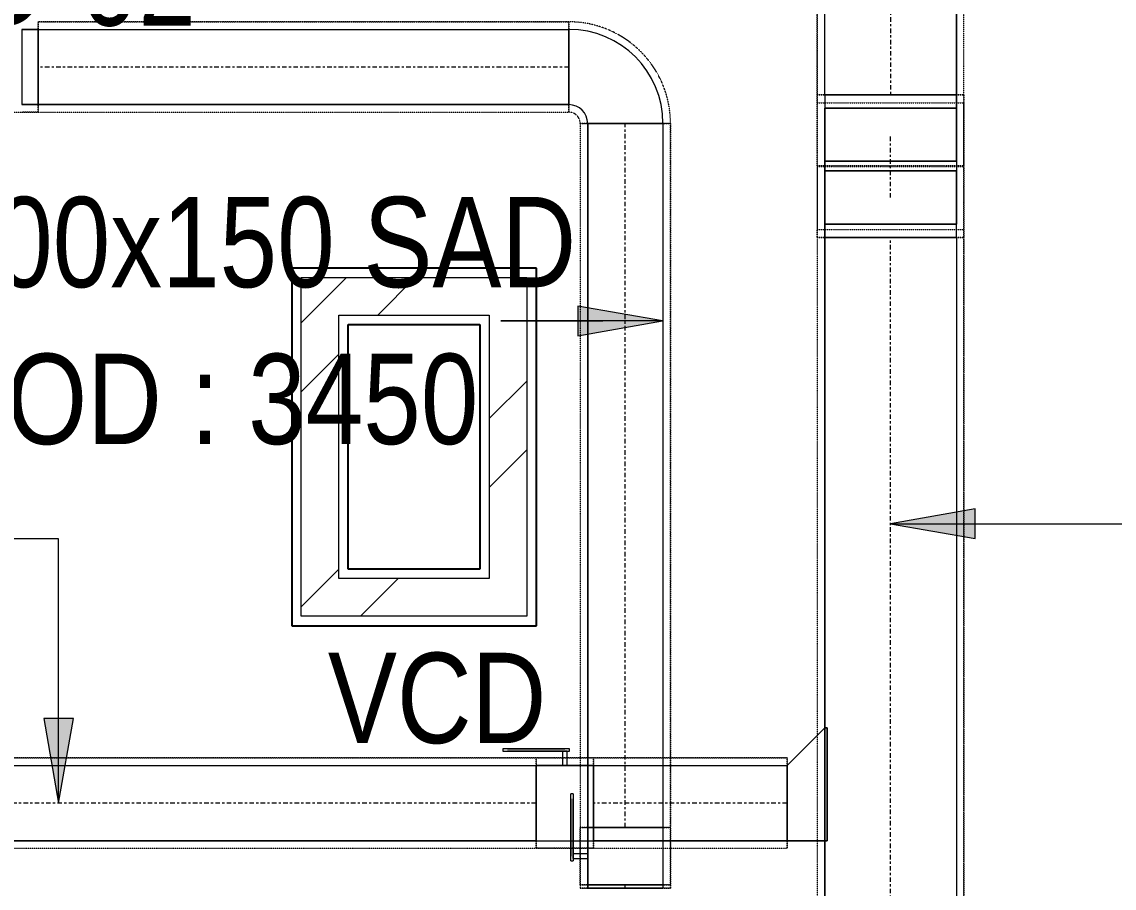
# Model space of a CAD drawing. Header units: inches. Extents: x -83664 to 20107, y -47222 to 19398.
# Drawn here: x -12239 to -9337, y -32612 to -30310 of the extents above; entities that cross this region are included whole.
import ezdxf

# ---------------------------------------------------------------- set-up
doc = ezdxf.new("R2010")
doc.units = ezdxf.units.IN
doc.header["$MEASUREMENT"] = 0
doc.linetypes.add('Center', pattern=[29.999999, 12, -6, 6, -6])
doc.linetypes.add('Hidden 0_50', pattern=[1.0584, 0.5292, -0.5292])
for name, color, linetype, lineweight in [('A-WALL', 7, 'Continuous', 9), ('A-WALL-PATT', 7, 'Continuous', 25), ('G-ANNO-TEXT', 7, 'Continuous', 9), ('M-HVAC-DUCT-CNTR', 7, 'Center', 9), ('M-HVAC-DUCT-IDEN', 7, 'Continuous', 18)]:
    doc.layers.add(name, color=color, linetype=linetype, lineweight=lineweight)
doc.layers.add('M-HVAC-DUCT', color=7, linetype='Continuous', lineweight=9, true_color=0xffe97f)
doc.styles.add('Arial Narrow_21', font='ARIALN.TTF', dxfattribs={"height": 240})
pattern_1 = [(0, (0, 0), (1219.2, 304.8), [50.292, -864.108, 50.292, -864.108, -4876.8]), (0, (0, 0), (1219.2, 304.8), [-1828.8, 50.292, -1778.508, 50.292, -864.108, -2133.6]), (0, (0, 0), (1219.2, 304.8), [-4572, 50.292, -559.308, 50.292, -1473.708]), (120, (457.2, 152.4), (-873.56454, 903.4582), [50.292, -864.108, 50.292, -864.108, -4876.8]), (120, (457.2, 152.4), (-873.56454, 903.4582), [-1828.8, 50.292, -1778.508, 50.292, -864.108, -2133.6]), (120, (457.2, 152.4), (-873.56454, 903.4582), [-4572, 50.292, -559.308, 50.292, -1473.708]), (240, (609.6, 762), (-345.63546, -1208.2582), [50.292, -864.108, 50.292, -864.108, -4876.8]), (240, (609.6, 762), (-345.63546, -1208.2582), [-1828.8, 50.292, -1778.508, 50.292, -864.108, -2133.6]), (240, (609.6, 762), (-345.63546, -1208.2582), [-4572, 50.292, -559.308, 50.292, -1473.708])]
pattern_2 = [(45, (0, 0), (-377.1708, 377.1708), []), (45, (0, 571.5), (-377.1708, 377.1708), [])]

# ---------------------------------------------------------------- blocks, each defined once
blk = doc.blocks.new('M_Rec Elbow - Radius - 0_75W-7691803-FIRST FLOOR AC CONDITIONING LAYOUT - PART A')
at = {"layer": 'M-HVAC-DUCT', "color": 30, "true_color": 0xff7f00}
for p, q in [((-100, 150), (100, 150)), ((100, 150), (-100, 150)), ((-150, 100), (-150, -100)), ((-150, -100), (-150, 100))]:
    blk.add_line(p, q, dxfattribs=at)
for radius in [50, 50, 250, 250]:
    blk.add_arc((-150, 150), radius, 270, 0, dxfattribs=at)
blk = doc.blocks.new('M_Rec to Rnd Transition - Angle - 60 Degree-7670840-FIRST FLOOR AC CONDITIONING LAYOUT - PART A')
at = {"layer": 'M-HVAC-DUCT', "color": 30, "true_color": 0xff7f00}
for p, q in [((0, 100), (43.3, 100)), ((43.3, 100), (0, 100)), ((0, 100), (0, -100)), ((0, -100), (0, 100)), ((43.3, 0), (43.3, 100)), ((43.3, 0), (43.3, 100)), ((43.3, -100), (43.3, 0)), ((43.3, -100), (43.3, 0)), ((0, -100), (43.3, -100)), ((43.3, -100), (0, -100))]:
    blk.add_line(p, q, dxfattribs=at)
blk = doc.blocks.new('TEMW-ME-DMP-Volume Control Damper - Standard-7399617-FIRST FLOOR AC CONDITIONING LAYOUT - PART A')
at = {"layer": 'M-HVAC-DUCT', "color": 30, "true_color": 0xff7f00}
for p, q in [((-165.1, 138.1), (-165.1, 144.4)), ((-152.4, 144.4), (-165.1, 144.4)), ((-165.1, 138.1), (-152.4, 138.1)), ((0, 144.4), (-152.4, 144.4)), ((-152.4, 144.4), (0, 144.4)), ((0, 138.1), (-152.4, 138.1)), ((-152.4, 138.1), (0, 138.1)), ((-6.3, 100), (-6.3, 138.1)), ((6.4, 138.1), (-6.3, 138.1)), ((6.4, 138.1), (-6.3, 138.1)), ((12.7, 144.4), (0, 144.4)), ((0, 138.1), (12.7, 138.1)), ((6.4, 138.1), (6.4, 100)), ((12.7, 144.4), (12.7, 138.1)), ((-76.2, 100), (-76.2, -100)), ((-76.2, -100), (-76.2, 100)), ((76.2, 100), (-76.2, 100)), ((-76.2, 100), (76.2, 100)), ((-76.2, 100), (76.2, 100)), ((-6.3, 100), (6.4, 100)), ((-6.3, 100), (6.4, 100)), ((76.2, 100), (76.2, -100)), ((76.2, -100), (76.2, 100)), ((-76.2, -100), (76.2, -100)), ((-76.2, -100), (76.2, -100)), ((-76.2, -100), (76.2, -100))]:
    blk.add_line(p, q, dxfattribs=at)
blk = doc.blocks.new('TEMW-ME-DMP-Volume Control Damper - Standard-V111-FIRST FLOOR AC CONDITIONING LAYOUT - PART A')
at = {"layer": 'M-HVAC-DUCT', "color": 6, "true_color": 0xff00ff}
for p, q in [((-165.1, 144.4), (-165.1, 138.1)), ((-152.4, 144.4), (-165.1, 144.4)), ((-165.1, 138.1), (-152.4, 138.1)), ((0, 144.4), (-152.4, 144.4)), ((-152.4, 144.4), (0, 144.4)), ((0, 138.1), (-152.4, 138.1)), ((-152.4, 138.1), (0, 138.1)), ((-6.3, 138.1), (-6.3, 100)), ((6.4, 138.1), (-6.3, 138.1)), ((6.4, 138.1), (-6.3, 138.1)), ((12.7, 144.4), (0, 144.4)), ((0, 138.1), (12.7, 138.1)), ((6.4, 100), (6.4, 138.1)), ((12.7, 138.1), (12.7, 144.4)), ((-76.2, 100), (-76.2, -100)), ((-76.2, -100), (-76.2, 100)), ((76.2, 100), (-76.2, 100)), ((-76.2, 100), (76.2, 100)), ((-76.2, 100), (76.2, 100)), ((-6.3, 100), (6.4, 100)), ((-6.3, 100), (6.4, 100)), ((76.2, 100), (76.2, -100)), ((76.2, -100), (76.2, 100)), ((-76.2, -100), (76.2, -100)), ((-76.2, -100), (76.2, -100)), ((-76.2, -100), (76.2, -100))]:
    blk.add_line(p, q, dxfattribs=at)
blk = doc.blocks.new('M_Rectangular Elbow - Radius - 0_75 W-7399469-FIRST FLOOR AC CONDITIONING LAYOUT - PART A')
at = {"layer": 'M-HVAC-DUCT', "color": 6, "true_color": 0xff00ff}
for p, q in [((141350.6, 67524.2), (141350.6, 67665.6)), ((141350.6, 67665.6), (141700.6, 67665.6)), ((141350.6, 67488.8), (141350.6, 67665.6)), ((141700.6, 67665.6), (141700.6, 67524.2)), ((141700.6, 67488.8), (141700.6, 67665.6)), ((141700.6, 67524.2), (141350.6, 67524.2)), ((141350.6, 67524.2), (141350.6, 67488.8)), ((141700.6, 67488.8), (141700.6, 67524.2)), ((141350.6, 67488.8), (141700.6, 67488.8)), ((141700.6, 67488.8), (141350.6, 67488.8))]:
    blk.add_line(p, q, dxfattribs=at)
blk = doc.blocks.new('M_Rectangular Elbow - Radius - 0_75 W-V193-FIRST FLOOR AC CONDITIONING LAYOUT - PART A')
at = {"layer": 'M-HVAC-DUCT', "color": 6, "true_color": 0xff00ff}
for p, q in [((141700.6, 67868.1), (141350.6, 67868.1)), ((141350.6, 67868.1), (141700.6, 67868.1)), ((141350.6, 67868.1), (141350.6, 67832.7)), ((141350.6, 67868.1), (141350.6, 67691.3)), ((141700.6, 67832.7), (141700.6, 67868.1)), ((141700.6, 67868.1), (141700.6, 67691.3)), ((141700.6, 67832.7), (141350.6, 67832.7)), ((141350.6, 67832.7), (141350.6, 67691.3)), ((141700.6, 67691.3), (141700.6, 67832.7)), ((141350.6, 67691.3), (141700.6, 67691.3))]:
    blk.add_line(p, q, dxfattribs=at)
blk = doc.blocks.new('M_Rectangular Tap - Beveled - Standard-7332057-FIRST FLOOR AC CONDITIONING LAYOUT - PART A')
at = {"layer": 'M-HVAC-DUCT', "color": 6, "true_color": 0xff00ff}
for p, q in [((0, 200), (-6.096, 200)), ((-6.096, -100), (-6.096, 200)), ((-6.096, 200), (-6.096, -100)), ((-6.096, 200), (0, 200)), ((100, 100), (0, 200)), ((100, 100), (0, 200)), ((100, 100), (100, -100)), ((100, -100), (100, 100)), ((-6.096, -100), (100, -100)), ((100, -100), (-6.096, -100))]:
    blk.add_line(p, q, dxfattribs=at)
blk = doc.blocks.new('TEMW-SMBZ-HO-BM-HVAC-00002_rvt-1-FIRST FLOOR AC CONDITIONING LAYOUT - PART A')
at = {"layer": 'M-HVAC-DUCT', "color": 6, "linetype": 'Hidden 0_50', "true_color": 0xff00ff}
for p, q in [((141330.6, 68374), (141330.6, 67868.1)), ((141330.6, 67868.1), (141330.6, 68374)), ((141720.6, 67868.1), (141720.6, 68374)), ((141720.6, 67868.1), (141720.6, 68374)), ((141330.6, 67868.1), (141720.6, 67868.1)), ((141720.6, 67868.1), (141330.6, 67868.1)), ((141330.6, 67868.1), (141330.6, 67677.2)), ((141330.6, 67846.9), (141330.6, 67868.1)), ((141720.6, 67868.1), (141330.6, 67868.1)), ((141330.6, 67868.1), (141720.6, 67868.1)), ((141720.6, 67868.1), (141720.6, 67846.9)), ((141720.6, 67677.2), (141720.6, 67868.1)), ((141330.6, 67677.2), (141330.6, 67846.9)), ((141330.6, 67846.9), (141720.6, 67846.9)), ((141330.6, 67846.9), (141330.6, 67679.7)), ((141330.6, 67677.2), (141330.6, 67846.9)), ((141330.6, 67846.9), (141720.6, 67846.9)), ((141720.6, 67846.9), (141720.6, 67677.2)), ((141720.6, 67679.7), (141720.6, 67846.9)), ((141720.6, 67846.9), (141720.6, 67677.2)), ((141330.6, 67679.7), (141330.6, 67488.8)), ((141330.6, 67679.7), (141330.6, 67510)), ((141720.6, 67679.7), (141330.6, 67679.7)), ((141720.6, 67679.7), (141330.6, 67679.7)), ((141330.6, 67679.7), (141330.6, 67510)), ((141720.6, 67677.2), (141330.6, 67677.2)), ((141330.6, 67677.2), (141330.6, 67510)), ((141330.6, 67677.2), (141720.6, 67677.2)), ((141720.6, 67510), (141720.6, 67679.7)), ((141720.6, 67488.8), (141720.6, 67679.7)), ((141720.6, 67510), (141720.6, 67679.7)), ((141720.6, 67677.2), (141720.6, 67510)), ((141330.6, 67488.8), (141330.6, 67510)), ((141330.6, 67510), (141720.6, 67510)), ((141330.6, 67510), (141720.6, 67510)), ((141720.6, 67510), (141720.6, 67488.8)), ((141720.6, 67488.8), (141330.6, 67488.8)), ((141330.6, 67488.8), (141720.6, 67488.8)), ((141330.6, 67488.8), (141330.6, 65387)), ((141330.6, 67488.8), (141330.6, 65387)), ((141720.6, 67488.8), (141330.6, 67488.8)), ((141720.6, 67488.8), (141330.6, 67488.8)), ((141720.6, 65387), (141720.6, 67488.8)), ((141720.6, 67488.8), (141720.6, 65387)), ((140583.9, 66106.5), (139065.2, 66106.5)), ((139065.2, 66106.5), (140583.9, 66106.5)), ((140583.9, 66106.5), (140583.9, 65866.5)), ((140583.9, 65866.5), (140583.9, 66106.5)), ((140583.9, 65866.5), (140583.9, 66106.5)), ((140583.9, 66106.5), (140736.3, 66106.5)), ((140736.3, 66106.5), (140583.9, 66106.5)), ((140583.9, 66106.5), (140583.9, 65866.5)), ((140736.3, 66106.5), (140736.3, 65866.5)), ((140736.3, 65866.5), (140736.3, 66106.5)), ((140736.3, 66106.5), (140736.3, 65866.5)), ((140736.3, 65866.5), (140736.3, 66106.5)), ((141250.6, 66106.5), (140736.3, 66106.5)), ((140736.3, 66106.5), (141250.6, 66106.5)), ((141250.6, 66106.5), (141250.6, 65866.5)), ((141250.6, 65866.5), (141250.6, 66106.5)), ((139065.2, 65866.5), (140583.9, 65866.5)), ((139065.2, 65866.5), (140583.9, 65866.5)), ((140736.3, 65866.5), (140583.9, 65866.5)), ((140583.9, 65866.5), (140736.3, 65866.5)), ((140736.3, 65866.5), (141250.6, 65866.5)), ((140736.3, 65866.5), (141250.6, 65866.5))]:
    blk.add_line(p, q, dxfattribs=at)
at = {"layer": 'M-HVAC-DUCT', "color": 6, "true_color": 0xff00ff}
for p, q in [((141350.6, 67868.1), (141350.6, 68374)), ((141350.6, 67868.1), (141350.6, 68374)), ((141700.6, 68374), (141700.6, 67868.1)), ((141700.6, 67868.1), (141700.6, 68374)), ((141700.6, 67868.1), (141350.6, 67868.1)), ((141350.6, 67868.1), (141700.6, 67868.1)), ((141350.6, 67691.3), (141350.6, 67832.7)), ((141350.6, 67832.7), (141700.6, 67832.7)), ((141350.6, 67832.7), (141350.6, 67665.6)), ((141700.6, 67832.7), (141700.6, 67691.3)), ((141700.6, 67832.7), (141700.6, 67665.6)), ((141700.6, 67691.3), (141350.6, 67691.3)), ((141350.6, 67524.2), (141350.6, 67691.3)), ((141700.6, 67691.3), (141700.6, 67524.2)), ((141700.6, 67665.6), (141350.6, 67665.6)), ((141350.6, 67665.6), (141350.6, 67524.2)), ((141700.6, 67524.2), (141700.6, 67665.6)), ((141350.6, 67524.2), (141700.6, 67524.2)), ((141350.6, 67488.8), (141700.6, 67488.8)), ((141700.6, 67488.8), (141350.6, 67488.8)), ((141350.6, 65387), (141350.6, 67488.8)), ((141350.6, 67488.8), (141350.6, 65387)), ((141700.6, 67488.8), (141700.6, 65387)), ((141700.6, 67488.8), (141700.6, 65387)), ((141350.6, 66186.5), (141356.7, 66186.5)), ((141350.6, 66186.5), (141350.6, 65886.5)), ((141350.6, 66186.5), (141350.6, 65886.5)), ((141356.7, 66186.5), (141350.6, 66186.5)), ((141356.7, 66186.5), (141356.7, 65886.5)), ((141356.7, 65886.5), (141356.7, 66186.5)), ((139065.2, 66086.5), (140583.9, 66086.5)), ((139065.2, 66086.5), (140583.9, 66086.5)), ((140583.9, 65886.5), (140583.9, 66086.5)), ((140583.9, 66086.5), (140583.9, 65886.5)), ((140736.3, 65886.5), (140736.3, 66086.5)), ((140736.3, 66086.5), (140736.3, 65886.5)), ((140736.3, 66086.5), (141250.6, 66086.5)), ((140736.3, 66086.5), (141250.6, 66086.5)), ((141250.6, 65886.5), (141250.6, 66086.5)), ((141250.6, 66086.5), (141250.6, 65886.5)), ((140583.9, 65886.5), (139065.2, 65886.5)), ((139065.2, 65886.5), (140583.9, 65886.5)), ((141250.6, 65886.5), (140736.3, 65886.5)), ((140736.3, 65886.5), (141250.6, 65886.5)), ((141356.7, 65886.5), (141350.6, 65886.5)), ((141350.6, 65886.5), (141356.7, 65886.5))]:
    blk.add_line(p, q, dxfattribs=at)
at = {"layer": 'M-HVAC-DUCT', "color": 30, "linetype": 'Hidden 0_50', "true_color": 0xff7f00}
for p, q in [((139260.8, 68061.8), (139260.8, 67821.8)), ((139260.8, 67821.8), (139260.8, 68061.8)), ((140670.8, 68061.8), (139260.8, 68061.8)), ((139260.8, 68061.8), (140670.8, 68061.8)), ((139260.8, 68061.8), (139260.8, 67821.8)), ((139260.8, 67821.8), (139260.8, 68061.8)), ((140670.8, 68061.8), (140670.8, 67821.8)), ((140670.8, 67821.8), (140670.8, 68061.8)), ((140670.8, 68061.8), (140670.8, 67821.8)), ((140670.8, 67821.8), (140670.8, 68061.8)), ((139196.1, 67821.8), (139217.5, 67821.8)), ((139260.8, 67821.8), (139217.5, 67821.8)), ((139217.5, 67821.8), (139260.8, 67821.8)), ((139260.8, 67821.8), (140670.8, 67821.8)), ((139260.8, 67821.8), (140670.8, 67821.8)), ((140940.8, 67791.8), (140700.8, 67791.8)), ((140700.8, 67791.8), (140940.8, 67791.8)), ((140700.8, 67791.8), (140700.8, 65921.9)), ((140700.8, 67791.8), (140700.8, 65921.9)), ((140700.8, 67791.8), (140940.8, 67791.8)), ((140940.8, 67791.8), (140700.8, 67791.8)), ((140940.8, 65921.9), (140940.8, 67791.8)), ((140940.8, 67791.8), (140940.8, 65921.9)), ((140940.8, 65921.9), (140700.8, 65921.9)), ((140700.8, 65921.9), (140940.8, 65921.9)), ((140940.8, 65921.9), (140700.8, 65921.9)), ((140700.8, 65921.9), (140700.8, 65769.5)), ((140700.8, 65769.5), (140700.8, 65921.9)), ((140700.8, 65921.9), (140940.8, 65921.9)), ((140940.8, 65769.5), (140940.8, 65921.9)), ((140940.8, 65921.9), (140940.8, 65769.5)), ((140700.8, 65769.5), (140940.8, 65769.5)), ((140940.8, 65769.5), (140700.8, 65769.5)), ((140940.8, 65769.5), (140700.8, 65769.5)), ((140700.8, 65769.5), (140940.8, 65769.5)), ((140700.8, 65769.5), (140700.8, 65760.5)), ((140700.8, 65769.5), (140700.8, 65760.5)), ((140940.8, 65760.5), (140700.8, 65760.5)), ((140700.8, 65760.5), (140940.8, 65760.5)), ((140940.8, 65760.5), (140940.8, 65769.5)), ((140940.8, 65769.5), (140940.8, 65760.5))]:
    blk.add_line(p, q, dxfattribs=at)
at = {"layer": 'M-HVAC-DUCT', "color": 30, "true_color": 0xff7f00}
for p, q in [((139260.8, 67841.8), (139260.8, 68041.8)), ((139260.8, 68041.8), (139260.8, 67841.8)), ((139260.8, 68041.8), (140670.8, 68041.8)), ((139260.8, 68041.8), (140670.8, 68041.8)), ((140670.8, 67841.8), (140670.8, 68041.8)), ((140670.8, 68041.8), (140670.8, 67841.8)), ((140670.8, 67841.8), (139260.8, 67841.8)), ((139260.8, 67841.8), (140670.8, 67841.8)), ((140720.8, 67791.8), (140920.8, 67791.8)), ((140920.8, 67791.8), (140720.8, 67791.8)), ((140720.8, 65921.9), (140720.8, 67791.8)), ((140720.8, 67791.8), (140720.8, 65921.9)), ((140920.8, 67791.8), (140920.8, 65921.9)), ((140920.8, 67791.8), (140920.8, 65921.9)), ((140720.8, 65921.9), (140920.8, 65921.9)), ((140920.8, 65921.9), (140720.8, 65921.9)), ((140720.8, 65769.5), (140920.8, 65769.5)), ((140920.8, 65769.5), (140720.8, 65769.5)), ((140720.8, 65760.5), (140720.8, 65769.5)), ((140720.8, 65769.5), (140720.8, 65760.5)), ((140720.8, 65760.5), (140920.8, 65760.5)), ((140920.8, 65760.5), (140720.8, 65760.5)), ((140920.8, 65769.5), (140920.8, 65760.5)), ((140920.8, 65769.5), (140920.8, 65760.5))]:
    blk.add_line(p, q, dxfattribs=at)
at = {"layer": 'M-HVAC-DUCT', "color": 30, "linetype": 'Hidden 0_50', "true_color": 0xff7f00}
for radius in [270, 270, 30, 30]:
    blk.add_arc((140670.8, 67791.8), radius, 0, 90, dxfattribs=at)
at = {"layer": 'M-HVAC-DUCT-CNTR', "color": 6, "true_color": 0xff00ff}
for p, q in [((141525.6, 68374), (141525.6, 67868.1)), ((141525.6, 67594.9), (141525.6, 67762)), ((141525.6, 65387), (141525.6, 67488.8)), ((140583.9, 65986.5), (139065.2, 65986.5)), ((141250.6, 65986.5), (140736.3, 65986.5))]:
    blk.add_line(p, q, dxfattribs=at)
at = {"layer": 'M-HVAC-DUCT-CNTR', "color": 30, "true_color": 0xff7f00}
for p, q in [((140670.8, 67941.8), (139260.8, 67941.8)), ((140820.8, 65921.9), (140820.8, 67791.8)), ((140820.8, 65760.5), (140820.8, 65769.5))]:
    blk.add_line(p, q, dxfattribs=at)
at = {"layer": 'M-HVAC-DUCT', "color": 6, "linetype": 'Hidden 0_50', "lineweight": 9, "true_color": 0xff00ff}
for name, p, rotation in [('M_Rec to Rnd Transition - Angle - 60 Degree-7670840-FIRST FLOOR AC CONDITIONING LAYOUT - PART A', (139260.8, 67941.8), 180), ('M_Rec Elbow - Radius - 0_75W-7691803-FIRST FLOOR AC CONDITIONING LAYOUT - PART A', (140820.8, 67941.8), 90)]:
    blk.add_blockref(name, p, dxfattribs=dict(at, rotation=rotation))
for name, p in [('M_Rectangular Elbow - Radius - 0_75 W-V193-FIRST FLOOR AC CONDITIONING LAYOUT - PART A', (0, 0)), ('M_Rectangular Elbow - Radius - 0_75 W-7399469-FIRST FLOOR AC CONDITIONING LAYOUT - PART A', (0, 0)), ('TEMW-ME-DMP-Volume Control Damper - Standard-V111-FIRST FLOOR AC CONDITIONING LAYOUT - PART A', (140660.1, 65986.5))]:
    blk.add_blockref(name, p, dxfattribs=at)
at = {"layer": 'M-HVAC-DUCT', "color": 6, "linetype": 'Hidden 0_50', "lineweight": 9, "true_color": 0xff00ff, "extrusion": (0, 0, -1)}
blk.add_blockref('M_Rectangular Tap - Beveled - Standard-7332057-FIRST FLOOR AC CONDITIONING LAYOUT - PART A', (-141350.6, 65986.5), dxfattribs=at)
at = {"layer": 'M-HVAC-DUCT', "color": 6, "linetype": 'Hidden 0_50', "lineweight": 9, "true_color": 0xff00ff, "extrusion": (0, 0, -1), "rotation": 270}
blk.add_blockref('TEMW-ME-DMP-Volume Control Damper - Standard-7399617-FIRST FLOOR AC CONDITIONING LAYOUT - PART A', (-140820.8, 65845.7), dxfattribs=at)
blk = doc.blocks.new('TEMW-SMBZ-HO-BM-HVAC-00002_rvt-2-FIRST FLOOR AC CONDITIONING LAYOUT - PART A')
at = {"layer": 'M-HVAC-DUCT', "color": 6, "linetype": 'Hidden 0_50', "true_color": 0xff00ff}
for p, q in [((141330.6, 68374), (141330.6, 67868.1)), ((141330.6, 67868.1), (141330.6, 68374)), ((141720.6, 67868.1), (141720.6, 68374)), ((141720.6, 67868.1), (141720.6, 68374)), ((141330.6, 67868.1), (141720.6, 67868.1)), ((141720.6, 67868.1), (141330.6, 67868.1)), ((141330.6, 67868.1), (141330.6, 67677.2)), ((141330.6, 67846.9), (141330.6, 67868.1)), ((141720.6, 67868.1), (141330.6, 67868.1)), ((141330.6, 67868.1), (141720.6, 67868.1)), ((141720.6, 67868.1), (141720.6, 67846.9)), ((141720.6, 67677.2), (141720.6, 67868.1)), ((141330.6, 67677.2), (141330.6, 67846.9)), ((141330.6, 67846.9), (141720.6, 67846.9)), ((141330.6, 67846.9), (141330.6, 67679.7)), ((141330.6, 67677.2), (141330.6, 67846.9)), ((141330.6, 67846.9), (141720.6, 67846.9)), ((141720.6, 67846.9), (141720.6, 67677.2)), ((141720.6, 67679.7), (141720.6, 67846.9)), ((141720.6, 67846.9), (141720.6, 67677.2)), ((141330.6, 67679.7), (141330.6, 67488.8)), ((141330.6, 67679.7), (141330.6, 67510)), ((141720.6, 67679.7), (141330.6, 67679.7)), ((141720.6, 67679.7), (141330.6, 67679.7)), ((141330.6, 67679.7), (141330.6, 67510)), ((141720.6, 67677.2), (141330.6, 67677.2)), ((141330.6, 67677.2), (141330.6, 67510)), ((141330.6, 67677.2), (141720.6, 67677.2)), ((141720.6, 67510), (141720.6, 67679.7)), ((141720.6, 67488.8), (141720.6, 67679.7)), ((141720.6, 67510), (141720.6, 67679.7)), ((141720.6, 67677.2), (141720.6, 67510)), ((141330.6, 67488.8), (141330.6, 67510)), ((141330.6, 67510), (141720.6, 67510)), ((141330.6, 67510), (141720.6, 67510)), ((141720.6, 67510), (141720.6, 67488.8)), ((141720.6, 67488.8), (141330.6, 67488.8)), ((141330.6, 67488.8), (141720.6, 67488.8)), ((141330.6, 67488.8), (141330.6, 65387)), ((141330.6, 67488.8), (141330.6, 65387)), ((141720.6, 67488.8), (141330.6, 67488.8)), ((141720.6, 67488.8), (141330.6, 67488.8)), ((141720.6, 65387), (141720.6, 67488.8)), ((141720.6, 67488.8), (141720.6, 65387)), ((140583.9, 66106.5), (139065.2, 66106.5)), ((139065.2, 66106.5), (140583.9, 66106.5)), ((140583.9, 66106.5), (140583.9, 65866.5)), ((140583.9, 65866.5), (140583.9, 66106.5)), ((140583.9, 65866.5), (140583.9, 66106.5)), ((140583.9, 66106.5), (140736.3, 66106.5)), ((140736.3, 66106.5), (140583.9, 66106.5)), ((140583.9, 66106.5), (140583.9, 65866.5)), ((140736.3, 66106.5), (140736.3, 65866.5)), ((140736.3, 65866.5), (140736.3, 66106.5)), ((140736.3, 66106.5), (140736.3, 65866.5)), ((140736.3, 65866.5), (140736.3, 66106.5)), ((141250.6, 66106.5), (140736.3, 66106.5)), ((140736.3, 66106.5), (141250.6, 66106.5)), ((141250.6, 66106.5), (141250.6, 65866.5)), ((141250.6, 65866.5), (141250.6, 66106.5)), ((139065.2, 65866.5), (140583.9, 65866.5)), ((139065.2, 65866.5), (140583.9, 65866.5)), ((140736.3, 65866.5), (140583.9, 65866.5)), ((140583.9, 65866.5), (140736.3, 65866.5)), ((140736.3, 65866.5), (141250.6, 65866.5)), ((140736.3, 65866.5), (141250.6, 65866.5))]:
    blk.add_line(p, q, dxfattribs=at)
at = {"layer": 'M-HVAC-DUCT', "color": 6, "true_color": 0xff00ff}
for p, q in [((141350.6, 67868.1), (141350.6, 68374)), ((141350.6, 67868.1), (141350.6, 68374)), ((141700.6, 68374), (141700.6, 67868.1)), ((141700.6, 67868.1), (141700.6, 68374)), ((141700.6, 67868.1), (141350.6, 67868.1)), ((141350.6, 67868.1), (141700.6, 67868.1)), ((141350.6, 67691.3), (141350.6, 67832.7)), ((141350.6, 67832.7), (141700.6, 67832.7)), ((141350.6, 67832.7), (141350.6, 67665.6)), ((141700.6, 67832.7), (141700.6, 67691.3)), ((141700.6, 67832.7), (141700.6, 67665.6)), ((141700.6, 67691.3), (141350.6, 67691.3)), ((141350.6, 67524.2), (141350.6, 67691.3)), ((141700.6, 67691.3), (141700.6, 67524.2)), ((141700.6, 67665.6), (141350.6, 67665.6)), ((141350.6, 67665.6), (141350.6, 67524.2)), ((141700.6, 67524.2), (141700.6, 67665.6)), ((141350.6, 67524.2), (141700.6, 67524.2)), ((141350.6, 67488.8), (141700.6, 67488.8)), ((141700.6, 67488.8), (141350.6, 67488.8)), ((141350.6, 65387), (141350.6, 67488.8)), ((141350.6, 67488.8), (141350.6, 65387)), ((141700.6, 67488.8), (141700.6, 65387)), ((141700.6, 67488.8), (141700.6, 65387)), ((141350.6, 66186.5), (141356.7, 66186.5)), ((141350.6, 66186.5), (141350.6, 65886.5)), ((141350.6, 66186.5), (141350.6, 65886.5)), ((141356.7, 66186.5), (141350.6, 66186.5)), ((141356.7, 66186.5), (141356.7, 65886.5)), ((141356.7, 65886.5), (141356.7, 66186.5)), ((139065.2, 66086.5), (140583.9, 66086.5)), ((139065.2, 66086.5), (140583.9, 66086.5)), ((140583.9, 65886.5), (140583.9, 66086.5)), ((140583.9, 66086.5), (140583.9, 65886.5)), ((140736.3, 65886.5), (140736.3, 66086.5)), ((140736.3, 66086.5), (140736.3, 65886.5)), ((140736.3, 66086.5), (141250.6, 66086.5)), ((140736.3, 66086.5), (141250.6, 66086.5)), ((141250.6, 65886.5), (141250.6, 66086.5)), ((141250.6, 66086.5), (141250.6, 65886.5)), ((140583.9, 65886.5), (139065.2, 65886.5)), ((139065.2, 65886.5), (140583.9, 65886.5)), ((141250.6, 65886.5), (140736.3, 65886.5)), ((140736.3, 65886.5), (141250.6, 65886.5)), ((141356.7, 65886.5), (141350.6, 65886.5)), ((141350.6, 65886.5), (141356.7, 65886.5))]:
    blk.add_line(p, q, dxfattribs=at)
at = {"layer": 'M-HVAC-DUCT', "color": 30, "linetype": 'Hidden 0_50', "true_color": 0xff7f00}
for p, q in [((139260.8, 68061.8), (139260.8, 67821.8)), ((139260.8, 67821.8), (139260.8, 68061.8)), ((140670.8, 68061.8), (139260.8, 68061.8)), ((139260.8, 68061.8), (140670.8, 68061.8)), ((139260.8, 68061.8), (139260.8, 67821.8)), ((139260.8, 67821.8), (139260.8, 68061.8)), ((140670.8, 68061.8), (140670.8, 67821.8)), ((140670.8, 67821.8), (140670.8, 68061.8)), ((140670.8, 68061.8), (140670.8, 67821.8)), ((140670.8, 67821.8), (140670.8, 68061.8)), ((139196.1, 67821.8), (139217.5, 67821.8)), ((139260.8, 67821.8), (139217.5, 67821.8)), ((139217.5, 67821.8), (139260.8, 67821.8)), ((139260.8, 67821.8), (140670.8, 67821.8)), ((139260.8, 67821.8), (140670.8, 67821.8)), ((140940.8, 67791.8), (140700.8, 67791.8)), ((140700.8, 67791.8), (140940.8, 67791.8)), ((140700.8, 67791.8), (140700.8, 65921.9)), ((140700.8, 67791.8), (140700.8, 65921.9)), ((140700.8, 67791.8), (140940.8, 67791.8)), ((140940.8, 67791.8), (140700.8, 67791.8)), ((140940.8, 65921.9), (140940.8, 67791.8)), ((140940.8, 67791.8), (140940.8, 65921.9)), ((140940.8, 65921.9), (140700.8, 65921.9)), ((140700.8, 65921.9), (140940.8, 65921.9)), ((140940.8, 65921.9), (140700.8, 65921.9)), ((140700.8, 65921.9), (140700.8, 65769.5)), ((140700.8, 65769.5), (140700.8, 65921.9)), ((140700.8, 65921.9), (140940.8, 65921.9)), ((140940.8, 65769.5), (140940.8, 65921.9)), ((140940.8, 65921.9), (140940.8, 65769.5)), ((140700.8, 65769.5), (140940.8, 65769.5)), ((140940.8, 65769.5), (140700.8, 65769.5)), ((140940.8, 65769.5), (140700.8, 65769.5)), ((140700.8, 65769.5), (140940.8, 65769.5)), ((140700.8, 65769.5), (140700.8, 65760.5)), ((140700.8, 65769.5), (140700.8, 65760.5)), ((140940.8, 65760.5), (140700.8, 65760.5)), ((140700.8, 65760.5), (140940.8, 65760.5)), ((140940.8, 65760.5), (140940.8, 65769.5)), ((140940.8, 65769.5), (140940.8, 65760.5))]:
    blk.add_line(p, q, dxfattribs=at)
at = {"layer": 'M-HVAC-DUCT', "color": 30, "true_color": 0xff7f00}
for p, q in [((139260.8, 67841.8), (139260.8, 68041.8)), ((139260.8, 68041.8), (139260.8, 67841.8)), ((139260.8, 68041.8), (140670.8, 68041.8)), ((139260.8, 68041.8), (140670.8, 68041.8)), ((140670.8, 67841.8), (140670.8, 68041.8)), ((140670.8, 68041.8), (140670.8, 67841.8)), ((140670.8, 67841.8), (139260.8, 67841.8)), ((139260.8, 67841.8), (140670.8, 67841.8)), ((140720.8, 67791.8), (140920.8, 67791.8)), ((140920.8, 67791.8), (140720.8, 67791.8)), ((140720.8, 65921.9), (140720.8, 67791.8)), ((140720.8, 67791.8), (140720.8, 65921.9)), ((140920.8, 67791.8), (140920.8, 65921.9)), ((140920.8, 67791.8), (140920.8, 65921.9)), ((140720.8, 65921.9), (140920.8, 65921.9)), ((140920.8, 65921.9), (140720.8, 65921.9)), ((140720.8, 65769.5), (140920.8, 65769.5)), ((140920.8, 65769.5), (140720.8, 65769.5)), ((140720.8, 65760.5), (140720.8, 65769.5)), ((140720.8, 65769.5), (140720.8, 65760.5)), ((140720.8, 65760.5), (140920.8, 65760.5)), ((140920.8, 65760.5), (140720.8, 65760.5)), ((140920.8, 65769.5), (140920.8, 65760.5)), ((140920.8, 65769.5), (140920.8, 65760.5))]:
    blk.add_line(p, q, dxfattribs=at)
at = {"layer": 'M-HVAC-DUCT', "color": 30, "linetype": 'Hidden 0_50', "true_color": 0xff7f00}
for radius in [270, 270, 30, 30]:
    blk.add_arc((140670.8, 67791.8), radius, 0, 90, dxfattribs=at)
at = {"layer": 'M-HVAC-DUCT-CNTR', "color": 6, "true_color": 0xff00ff}
for p, q in [((141525.6, 68374), (141525.6, 67868.1)), ((141525.6, 67594.9), (141525.6, 67762)), ((141525.6, 65387), (141525.6, 67488.8)), ((140583.9, 65986.5), (139065.2, 65986.5)), ((141250.6, 65986.5), (140736.3, 65986.5))]:
    blk.add_line(p, q, dxfattribs=at)
at = {"layer": 'M-HVAC-DUCT-CNTR', "color": 30, "true_color": 0xff7f00}
for p, q in [((140670.8, 67941.8), (139260.8, 67941.8)), ((140820.8, 65921.9), (140820.8, 67791.8)), ((140820.8, 65760.5), (140820.8, 65769.5))]:
    blk.add_line(p, q, dxfattribs=at)
at = {"layer": 'M-HVAC-DUCT', "color": 6, "linetype": 'Hidden 0_50', "lineweight": 9, "true_color": 0xff00ff}
for name, p, rotation in [('M_Rec to Rnd Transition - Angle - 60 Degree-7670840-FIRST FLOOR AC CONDITIONING LAYOUT - PART A', (139260.8, 67941.8), 180), ('M_Rec Elbow - Radius - 0_75W-7691803-FIRST FLOOR AC CONDITIONING LAYOUT - PART A', (140820.8, 67941.8), 90)]:
    blk.add_blockref(name, p, dxfattribs=dict(at, rotation=rotation))
for name, p in [('M_Rectangular Elbow - Radius - 0_75 W-V193-FIRST FLOOR AC CONDITIONING LAYOUT - PART A', (0, 0)), ('M_Rectangular Elbow - Radius - 0_75 W-7399469-FIRST FLOOR AC CONDITIONING LAYOUT - PART A', (0, 0)), ('TEMW-ME-DMP-Volume Control Damper - Standard-V111-FIRST FLOOR AC CONDITIONING LAYOUT - PART A', (140660.1, 65986.5))]:
    blk.add_blockref(name, p, dxfattribs=at)
at = {"layer": 'M-HVAC-DUCT', "color": 6, "linetype": 'Hidden 0_50', "lineweight": 9, "true_color": 0xff00ff, "extrusion": (0, 0, -1)}
blk.add_blockref('M_Rectangular Tap - Beveled - Standard-7332057-FIRST FLOOR AC CONDITIONING LAYOUT - PART A', (-141350.6, 65986.5), dxfattribs=at)
at = {"layer": 'M-HVAC-DUCT', "color": 6, "linetype": 'Hidden 0_50', "lineweight": 9, "true_color": 0xff00ff, "extrusion": (0, 0, -1), "rotation": 270}
blk.add_blockref('TEMW-ME-DMP-Volume Control Damper - Standard-7399617-FIRST FLOOR AC CONDITIONING LAYOUT - PART A', (-140820.8, 65845.7), dxfattribs=at)
blk = doc.blocks.new('SMBZ_Hospital Arch Model_2026_01_29_rvt-1-FIRST FLOOR AC CONDITIONING LAYOUT - PART A')
at = {"layer": 'A-WALL-PATT', "lineweight": 9, "true_color": 0xbbbbbb}
h = blk.add_hatch(dxfattribs=at)
h.set_pattern_fill('FP_13', color=9, style=0, pattern_type=2)
h.set_pattern_definition(pattern_1)
h.paths.add_polyline_path([(139959.4, 66457.7), (139959.4, 67407.7), (139934.4, 67407.7), (139934.4, 66457.7)])
h = blk.add_hatch(dxfattribs=at)
h.set_pattern_fill('FP_12', color=9, style=0, pattern_type=2)
h.set_pattern_definition(pattern_2)
h.paths.add_polyline_path([(140059.4, 66482.7), (140059.4, 67382.7), (139959.4, 67382.7), (139959.4, 66482.7), (140034.9, 66482.7)])
h = blk.add_hatch(dxfattribs=at)
h.set_pattern_fill('FP_12', color=9, style=0, pattern_type=2)
h.set_pattern_definition(pattern_2)
h.paths.add_polyline_path([(140430.5, 67282.7), (140559.4, 67282.7), (140559.4, 67382.7), (140059.4, 67382.7), (140059.4, 67282.7), (140084.4, 67282.7)])
h = blk.add_hatch(dxfattribs=at)
h.set_pattern_fill('FP_13', color=9, style=0, pattern_type=2)
h.set_pattern_definition(pattern_1)
h.paths.add_polyline_path([(140559.4, 66457.7), (140584.4, 66457.7), (140584.4, 67382.7), (140559.4, 67382.7), (140559.4, 66482.7)])
h = blk.add_hatch(dxfattribs=at)
h.set_pattern_fill('FP_12', color=9, style=0, pattern_type=2)
h.set_pattern_definition(pattern_2)
h.paths.add_polyline_path([(140559.4, 66482.7), (140559.4, 67282.7), (140459.4, 67282.7), (140459.4, 66482.7)])
h = blk.add_hatch(dxfattribs=at)
h.set_pattern_fill('FP_12', color=9, style=0, pattern_type=2)
h.set_pattern_definition(pattern_2)
h.paths.add_polyline_path([(140430.5, 66482.7), (140459.4, 66482.7), (140459.4, 66582.7), (140059.4, 66582.7), (140059.4, 66482.7), (140084.4, 66482.7)])
h = blk.add_hatch(dxfattribs=at)
h.set_pattern_fill('FP_13', color=9, style=0, pattern_type=2)
h.set_pattern_definition(pattern_1)
h.paths.add_polyline_path([(140084.4, 66457.7), (140559.4, 66457.7), (140559.4, 66482.7), (139959.4, 66482.7), (139959.4, 66457.7), (140034.9, 66457.7)])
at = {"layer": 'A-WALL', "color": 9, "lineweight": 25, "true_color": 0xbbbbbb}
for p, q in [((139934.4, 67407.7), (139934.4, 66457.7)), ((139959.4, 67407.7), (139934.4, 67407.7)), ((140084.4, 67407.7), (139959.4, 67407.7)), ((140584.4, 67407.7), (140084.4, 67407.7)), ((140584.4, 67382.7), (140584.4, 67407.7)), ((140584.4, 67257.7), (140584.4, 67382.7)), ((140084.4, 66607.7), (140084.4, 67257.7)), ((140084.4, 67257.7), (140434.4, 67257.7)), ((140434.4, 67257.7), (140434.4, 66607.7)), ((140584.4, 66457.7), (140584.4, 67257.7)), ((140434.4, 66607.7), (140084.4, 66607.7)), ((139934.4, 66457.7), (139959.4, 66457.7)), ((139959.4, 66457.7), (140084.4, 66457.7)), ((140084.4, 66457.7), (140434.4, 66457.7)), ((140434.4, 66457.7), (140559.4, 66457.7)), ((140559.4, 66457.7), (140584.4, 66457.7))]:
    blk.add_line(p, q, dxfattribs=at)
at = {"layer": 'A-WALL', "color": 9, "true_color": 0xbbbbbb}
for p, q in [((139934.4, 67407.7), (139934.4, 66457.7)), ((139934.4, 67407.7), (140084.4, 67407.7)), ((140584.4, 67407.7), (140084.4, 67407.7)), ((140584.4, 67407.7), (140584.4, 67257.7)), ((139959.4, 66482.7), (139959.4, 67382.7)), ((139959.4, 67382.7), (140059.4, 67382.7)), ((140059.4, 67382.7), (140084.4, 67382.7)), ((140084.4, 67382.7), (140559.4, 67382.7)), ((140559.4, 67382.7), (140559.4, 67282.7)), ((140059.4, 66582.7), (140059.4, 67282.7)), ((140059.4, 67282.7), (140084.4, 67282.7)), ((140084.4, 67282.7), (140459.4, 67282.7)), ((140459.4, 67282.7), (140459.4, 67257.7)), ((140559.4, 67282.7), (140559.4, 67257.7)), ((140084.4, 66607.7), (140084.4, 67257.7)), ((140084.4, 67257.7), (140434.4, 67257.7)), ((140434.4, 67257.7), (140434.4, 66607.7)), ((140459.4, 67257.7), (140459.4, 66582.7)), ((140559.4, 67257.7), (140559.4, 66482.7)), ((140584.4, 66457.7), (140584.4, 67257.7)), ((140434.4, 66607.7), (140084.4, 66607.7)), ((140084.4, 66582.7), (140059.4, 66582.7)), ((140434.4, 66582.7), (140084.4, 66582.7)), ((140459.4, 66582.7), (140434.4, 66582.7)), ((140084.4, 66457.7), (139934.4, 66457.7)), ((140059.4, 66482.7), (139959.4, 66482.7)), ((140084.4, 66482.7), (140059.4, 66482.7)), ((140434.4, 66482.7), (140084.4, 66482.7)), ((140084.4, 66457.7), (140434.4, 66457.7)), ((140459.4, 66482.7), (140434.4, 66482.7)), ((140584.4, 66457.7), (140434.4, 66457.7)), ((140559.4, 66482.7), (140459.4, 66482.7))]:
    blk.add_line(p, q, dxfattribs=at)

msp = doc.modelspace()

# ---------------------------------------------------------------- hatches: boundary and pattern name
at = {"layer": 'M-HVAC-DUCT-IDEN', "lineweight": 9}
for points in [[(-10536.8, -31105), (-10761.8, -31065.3), (-10761.8, -31144.7)], [(-9931.1, -31643.7), (-9706.1, -31683.3), (-9706.1, -31604)], [(-12141.5, -32385.7), (-12101.9, -32160.7), (-12181.2, -32160.7)]]:
    msp.add_hatch(color=256, dxfattribs=at).paths.add_polyline_path(points)

# ---------------------------------------------------------------- linework, layer by layer
for p, q in [((-10536.8, -31105), (-10761.8, -31065.3)), ((-10761.8, -31065.3), (-10761.8, -31144.7)), ((-10966.4, -31105), (-10695.9, -31105)), ((-10536.8, -31105), (-10966.4, -31105)), ((-10761.8, -31144.7), (-10536.8, -31105)), ((-9706.1, -31604), (-9931.1, -31643.7)), ((-9706.1, -31683.3), (-9706.1, -31604)), ((-9931.1, -31643.7), (-9706.1, -31683.3)), ((-9931.1, -31643.7), (-7561.6, -31643.7)), ((-12141.5, -31683.9), (-12431.4, -31683.9)), ((-12141.5, -32385.7), (-12141.5, -31683.9)), ((-12101.9, -32160.7), (-12181.2, -32160.7)), ((-12181.2, -32160.7), (-12141.5, -32385.7)), ((-12141.5, -32385.7), (-12101.9, -32160.7))]:
    msp.add_line(p, q, dxfattribs=at)

# ---------------------------------------------------------------- block references
at = {"lineweight": 5}
for name in ['SMBZ_Hospital Arch Model_2026_01_29_rvt-1-FIRST FLOOR AC CONDITIONING LAYOUT - PART A', 'TEMW-SMBZ-HO-BM-HVAC-00002_rvt-1-FIRST FLOOR AC CONDITIONING LAYOUT - PART A', 'TEMW-SMBZ-HO-BM-HVAC-00002_rvt-2-FIRST FLOOR AC CONDITIONING LAYOUT - PART A']:
    msp.add_blockref(name, (-151456.7, -98372.2), dxfattribs=at)

# ---------------------------------------------------------------- texts
at = {"layer": 'G-ANNO-TEXT', "char_height": 240, "attachment_point": 1, "style": 'Arial Narrow_21'}
for s, insert, width in [('SD-02', (-12555.7, -30080.6), 986.076), ('VCD', (-11426, -31986.4), 733.544)]:
    msp.add_mtext(s, dxfattribs=dict(at, insert=insert, width=width))
at = {"layer": 'M-HVAC-DUCT-IDEN', "lineweight": 9, "char_height": 240, "attachment_point": 1, "style": 'Arial Narrow_21'}
for s, insert, width in [('200x150 SAD', (-12462.9, -30775.4), 2128.48), ('BOD : 3450', (-12462.9, -31192.1), 1803.797)]:
    msp.add_mtext(s, dxfattribs=dict(at, insert=insert, width=width))

doc.saveas('drawing.dxf')
